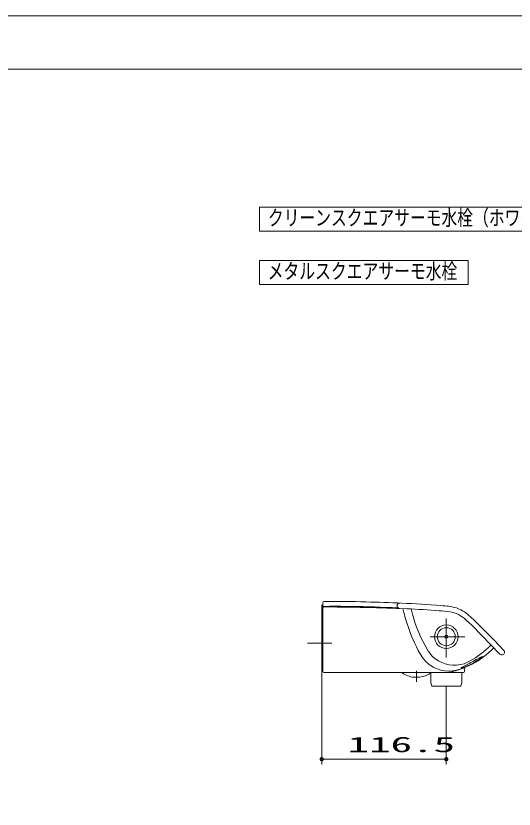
# Model space of a CAD drawing. Units: millimetres on the paper, scale 1:5. Extents: x -305 to 305, y -152 to 152.
# Drawn here: x -126.4 to -33.2, y 0 to 148.5 of the extents above; entities that cross this region are included whole.
import ezdxf
from ezdxf.enums import TextEntityAlignment as Align

# ---------------------------------------------------------------- set-up
doc = ezdxf.new("R2010")
doc.units = ezdxf.units.MM
doc.linetypes.add('LONG_CHAIN', pattern=[21, 18, -1, 1, -1])
for name, color, linetype, lineweight in [('0-1_RV', 7, 'Continuous', 9), ('0-2_0', 7, 'Continuous', 9), ('0-3_DEFPOINTS', 7, 'Continuous', 9), ('0-5_図面枠', 3, 'Continuous', 9)]:
    doc.layers.add(name, color=color, linetype=linetype, lineweight=lineweight)
doc.styles.add('ＭＳ ゴシック', font='')
doc.styles.get('ＭＳ ゴシック').set_extended_font_data('MS Gothic')

# ---------------------------------------------------------------- blocks, each defined once
blk = doc.blocks.new('_DOTSMALL')
at = {"layer": '0-2_0'}
for p, q in [((0.0746, 0.1), (-0.0746, 0.1)), ((0.1223, -0.0248), (-0.1223, -0.0248))]:
    blk.add_line(p, q, dxfattribs=at)
for points in [[(0.125, 0), (0.124, 0.0157), (0.1211, 0.0311), (0.1162, 0.046), (0.1095, 0.0602), (0.1011, 0.0735), (0.0911, 0.0856), (0.0797, 0.0963), (0.067, 0.1055), (0.0532, 0.1131), (0.0386, 0.1189), (0.0234, 0.1228), (0.0078, 0.1248), (-0.0078, 0.1248), (-0.0234, 0.1228), (-0.0386, 0.1189), (-0.0532, 0.1131), (-0.067, 0.1055), (-0.0797, 0.0963), (-0.0911, 0.0856), (-0.1011, 0.0735), (-0.1095, 0.0602), (-0.1162, 0.046), (-0.1211, 0.0311), (-0.124, 0.0157), (-0.125, 0), (0, 0)], [(-0.125, 0), (-0.124, -0.0157), (-0.1211, -0.0311), (-0.1162, -0.046), (-0.1095, -0.0602), (-0.1011, -0.0735), (-0.0911, -0.0856), (-0.0797, -0.0963), (-0.067, -0.1055), (-0.0532, -0.1131), (-0.0386, -0.1189), (-0.0234, -0.1228), (-0.0078, -0.1248), (0.0078, -0.1248), (0.0234, -0.1228), (0.0386, -0.1189), (0.0532, -0.1131), (0.067, -0.1055), (0.0797, -0.0963), (0.0911, -0.0856), (0.1011, -0.0735), (0.1095, -0.0602), (0.1162, -0.046), (0.1211, -0.0311), (0.124, -0.0157), (0.125, 0), (0, 0)]]:
    blk.add_lwpolyline(points, close=True, dxfattribs=at)

msp = doc.modelspace()

# ---------------------------------------------------------------- linework, layer by layer
at = {"layer": '0-1_RV'}
for p, q in [((-80.791, 112.708), (-80.791, 108.212)), ((-80.791, 112.708), (-5.791, 112.708)), ((-80.791, 108.212), (-5.791, 108.212)), ((-80.791, 102.708), (-80.791, 98.212)), ((-80.791, 102.708), (-41.791, 102.708)), ((-41.791, 102.708), (-41.791, 98.212)), ((-80.791, 98.212), (-41.791, 98.212)), ((-68.973, 37.959), (-68.96, 38.682)), ((-69.167, 26.179), (-69.167, 38.079)), ((-69.067, 38.179), (-68.967, 38.178)), ((-68.967, 37.727), (-68.967, 25.779)), ((-53.223, 37.511), (-54.605, 37.575)), ((-53.992, 37.548), (-53.81, 36.802)), ((-52.426, 37.475), (-52.163, 36.528)), ((-41.812, 36.429), (-40.644, 35.358)), ((-41.04, 34.351), (-42.219, 35.46)), ((-35.838, 29.043), (-41.04, 34.351)), ((-40.644, 35.358), (-36.877, 31.574)), ((-36.877, 31.574), (-35.105, 29.723)), ((-40.279, 27.986), (-39.73, 28.288)), ((-39.275, 28.52), (-39.24, 28.535)), ((-39.159, 28.5), (-39.226, 28.429)), ((-42.757, 26.66), (-42.326, 26.88)), ((-42.326, 26.88), (-42.238, 26.926)), ((-42.238, 26.926), (-41.936, 27.085)), ((-42.04, 26.701), (-41.025, 27.15)), ((-41.936, 27.085), (-41.611, 27.257)), ((-41.611, 27.257), (-41.275, 27.438)), ((-41.275, 27.438), (-40.935, 27.622)), ((-40.594, 27.809), (-40.278, 27.985)), ((-69.167, 26.179), (-69.167, 8.355)), ((-68.967, 26.08), (-69.067, 26.079)), ((-68.767, 25.579), (-42.657, 25.579)), ((-48.767, 25.509), (-48.767, 23.661)), ((-43.077, 26.427), (-43.087, 26.437)), ((-43.066, 26.417), (-43.077, 26.427)), ((-43.019, 26.515), (-42.907, 26.582)), ((-42.967, 23.661), (-42.967, 25.579)), ((-42.83, 26.453), (-42.956, 26.419)), ((-42.907, 26.582), (-42.757, 26.661)), ((-42.417, 26.533), (-42.457, 25.768)), ((-51.966, 24.688), (-50.846, 24.698)), ((-48.762, 23.63), (-48.59, 23.113)), ((-43.239, 23.045), (-48.495, 23.045)), ((-45.867, 23.045), (-45.867, 8.355)), ((-43.144, 23.113), (-42.972, 23.63)), ((-45.867, 9.355), (-69.167, 9.355))]:
    msp.add_line(p, q, dxfattribs=at)
at = {"layer": '0-1_RV', "linetype": 'LONG_CHAIN'}
for p, q in [((-45.867, 35.672), (-45.867, 28.398)), ((-48.887, 32.279), (-42.385, 32.279)), ((-67.296, 31.079), (-71.854, 31.079)), ((-51.447, 23.804), (-51.447, 25.895))]:
    msp.add_line(p, q, dxfattribs=at)
at = {"layer": '0-1_RV'}
for points in [[(-68.757, 37.849), (-68.828, 37.849), (-68.857, 37.849)], [(-40.935, 27.622), (-40.932, 27.623), (-40.93, 27.625), (-40.927, 27.626), (-40.925, 27.628), (-40.922, 27.629), (-40.919, 27.63), (-40.917, 27.632), (-40.914, 27.633), (-40.912, 27.635), (-40.909, 27.636), (-40.907, 27.637), (-40.904, 27.639), (-40.901, 27.64), (-40.899, 27.642), (-40.896, 27.643), (-40.894, 27.645), (-40.891, 27.646), (-40.888, 27.647), (-40.886, 27.649), (-40.883, 27.65), (-40.881, 27.652), (-40.878, 27.653), (-40.875, 27.654), (-40.873, 27.656), (-40.87, 27.657), (-40.868, 27.659), (-40.865, 27.66), (-40.862, 27.662), (-40.86, 27.663), (-40.857, 27.664), (-40.855, 27.666), (-40.852, 27.667), (-40.85, 27.669), (-40.847, 27.67), (-40.844, 27.671), (-40.842, 27.673), (-40.839, 27.674), (-40.837, 27.676), (-40.834, 27.677)], [(-40.834, 27.677), (-40.831, 27.679), (-40.829, 27.68), (-40.826, 27.681), (-40.824, 27.683), (-40.821, 27.684), (-40.818, 27.686), (-40.816, 27.687), (-40.813, 27.689), (-40.811, 27.69), (-40.808, 27.691), (-40.805, 27.693), (-40.803, 27.694), (-40.8, 27.696), (-40.798, 27.697), (-40.795, 27.699), (-40.793, 27.7), (-40.79, 27.701), (-40.787, 27.703), (-40.785, 27.704), (-40.782, 27.706), (-40.78, 27.707), (-40.777, 27.708), (-40.774, 27.71), (-40.772, 27.711), (-40.769, 27.713), (-40.767, 27.714), (-40.764, 27.716), (-40.761, 27.717), (-40.759, 27.718), (-40.756, 27.72), (-40.754, 27.721), (-40.751, 27.723), (-40.749, 27.724), (-40.746, 27.726), (-40.743, 27.727), (-40.741, 27.728), (-40.738, 27.73), (-40.736, 27.731), (-40.733, 27.733)], [(-40.733, 27.733), (-40.73, 27.734), (-40.728, 27.736), (-40.725, 27.737), (-40.723, 27.738), (-40.72, 27.74), (-40.717, 27.741), (-40.715, 27.743), (-40.712, 27.744), (-40.71, 27.746), (-40.707, 27.747), (-40.705, 27.748), (-40.702, 27.75), (-40.699, 27.751), (-40.697, 27.753), (-40.694, 27.754), (-40.692, 27.755), (-40.689, 27.757), (-40.686, 27.758), (-40.684, 27.76), (-40.681, 27.761), (-40.679, 27.763), (-40.676, 27.764), (-40.673, 27.765), (-40.671, 27.767), (-40.668, 27.768), (-40.666, 27.77), (-40.663, 27.771), (-40.661, 27.773), (-40.658, 27.774), (-40.655, 27.775), (-40.653, 27.777), (-40.65, 27.778), (-40.648, 27.78), (-40.645, 27.781), (-40.642, 27.783), (-40.64, 27.784), (-40.637, 27.785), (-40.635, 27.787), (-40.632, 27.788)], [(-40.632, 27.788), (-40.63, 27.79), (-40.627, 27.791), (-40.624, 27.793), (-40.622, 27.794), (-40.619, 27.795), (-40.617, 27.797), (-40.614, 27.798), (-40.611, 27.8), (-40.609, 27.801), (-40.606, 27.803), (-40.604, 27.804), (-40.601, 27.805), (-40.598, 27.807)]]:
    msp.add_lwpolyline(points, dxfattribs=at)
for radius in [2.206, 1.682, 0.3]:
    msp.add_circle((-45.867, 32.279), radius, dxfattribs=at)
for centre, radius, start, end in [((-68.76, 38.679), 0.2, 89.96163, 179), ((-66.776, -121.109), 160, 87.89808, 90.71037), ((-62.917, -121.204), 160, 86.8701, 89.2805), ((-69.067, 38.079), 0.1, 90, 180), ((-66.753, -122.029), 160, 88.87558, 90.79485), ((-68.867, 37.727), 0.1, 148.71535, 180), ((-68.857, 37.749), 0.1, 89.98324, 162.66866), ((-68.139, -162.151), 200, 88.76402, 90.17688), ((-65.654, -162.189), 200, 88.06582, 89.47615), ((-65.514, -162.05), 200, 86.95102, 89.45546), ((-63.734, -162.244), 200, 87.2057, 88.61603), ((-54.587, 38.074), 0.5, 88.76761, 267.8813), ((-60.104, -121.333), 160, 85.25247, 87.87857), ((-60.005, -122.345), 160, 85.41039, 87.57067), ((-62.001, -122.173), 160, 83.97302, 84.69267), ((-62.564, -121.11), 160, 83.85757, 84.36795), ((-45.895, 31.989), 6, 62.98787, 85.68283), ((-46.906, 30.26), 8, 50.44643, 62.16027), ((-30.459, 42.345), 24, 193.35516, 200.88063), ((-28.853, 42.242), 24, 193.77319, 211.13363), ((-46.211, 31.029), 6, 63.96754, 80.31011), ((-47.486, 29.439), 8, 48.81688, 60.75668), ((-30.07, 41.245), 24, 198.09509, 212.31894), ((-36.073, 38.693), 16, 213.62268, 217.6238), ((-49.062, 41.8), 16, 298.12937, 316.26863), ((-48.554, 41.267), 16, 298.07046, 316.30501), ((-35.465, 29.376), 0.5, 221.79352, 43.92469), ((-37.853, 38.404), 16, 218.63323, 222.63435), ((-37.096, 39.893), 16, 223.275, 227.22808), ((-48.884, 41.186), 16, 300.06826, 307.12887), ((-32.241, 14.149), 16, 116.07832, 117.90792), ((-39.154, 28.354), 0.2, 97.52623, 115.18825), ((-39.178, 28.523), 0.03, 309.57744, 95.49481), ((-38.977, 39.51), 16, 228.28554, 231.84777), ((-45.394, 31.885), 6.049, 235.02586, 290.59689), ((-44.349, 33), 6.049, 233.32708, 287.3717), ((-48.416, 41.446), 16, 290.43338, 298.15108), ((-43.664, 31.076), 4.009, 286.2383, 302.31615), ((-69.067, 26.179), 0.1, 180, 270), ((-68.767, 25.779), 0.2, 180, 270), ((-54.352, 25.179), 0.4, 54.85931, 90), ((-51.446, 29.307), 4.648, 234.85931, 263.5801), ((-51.447, 29.307), 4.648, 277.4233, 305.14069), ((-48.541, 25.179), 0.4, 90, 125.14069), ((-45.873, 29.587), 4.009, 270, 284.94828), ((-48.724, 41.238), 16, 284.07823, 294.69192), ((-42.987, 26.434), 0.1, 163.32231, 178.21462), ((-42.798, 26.182), 0.4, 123.55744, 135.43169), ((-42.918, 26.789), 0.4, 248.246, 251.64479), ((-43.046, 26.809), 0.4, 270.39948, 283.02673), ((-42.657, 25.779), 0.2, 270, 357), ((-48.667, 23.661), 0.1, 180, 198.43495), ((-48.495, 23.145), 0.1, 198.43495, 270), ((-43.239, 23.145), 0.1, 270, 341.56505), ((-43.067, 23.661), 0.1, 341.56505, 0)]:
    msp.add_arc(centre, radius, start, end, dxfattribs=at)
at = {"layer": '0-3_DEFPOINTS'}
msp.add_line((118.983, 148.502), (-301.017, 148.502), dxfattribs=at)
at = {"layer": '0-5_図面枠'}
msp.add_lwpolyline([(-291.017, -138.498), (108.983, -138.498), (108.983, 138.502), (-291.017, 138.502)], close=True, dxfattribs=at)

# ---------------------------------------------------------------- block references
at = {"layer": '0-1_RV', "xscale": 2.32, "yscale": 2.32, "rotation": 180}
msp.add_blockref('_DOTSMALL', (-69.167, 9.355), dxfattribs=at)
at = {"layer": '0-1_RV', "xscale": 2.32, "yscale": 2.32}
msp.add_blockref('_DOTSMALL', (-45.867, 9.355), dxfattribs=at)

# ---------------------------------------------------------------- texts
at = {"layer": '0-1_RV', "style": 'ＭＳ ゴシック'}
for s, height, width, p in [('クリーンスクエアサーモ水栓（ホワイト/ブラック）', 2.886, 0.75, (-79.25, 108.405)), ('メタルスクエアサーモ水栓', 2.889, 0.75, (-79.281, 98.405)), ('116.5', 2.886, 2.05, (-64.342, 9.8))]:
    msp.add_text(s, height=height, dxfattribs=dict(at, width=width)).set_placement(p, align=Align.BOTTOM_LEFT)

doc.saveas('drawing.dxf')
